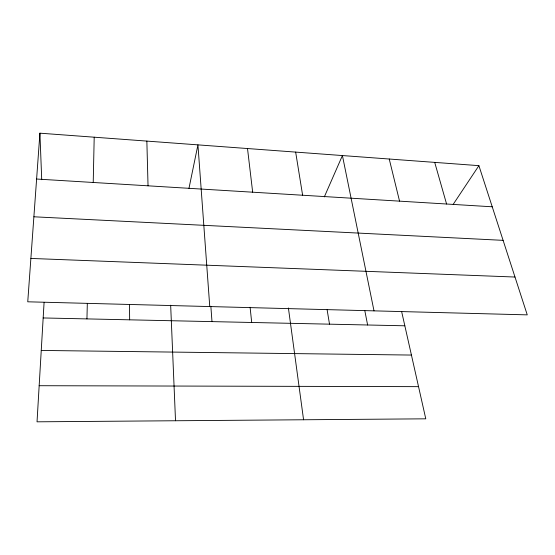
<?xml version="1.0" encoding="UTF-8"?>
<svg xmlns="http://www.w3.org/2000/svg" width="555" height="555" viewBox="0 0 555 555"><rect width="100%" height="100%" fill="white"/><g stroke="black" fill="none" stroke-linecap="round" stroke-linejoin="round"><path stroke-width="0.83" d="M93.219 182.477L94.204 137.196M86.941 318.903L87.322 303.377M44.074 302.586L37.032 421.821L425.782 418.824L401.605 311.424M39.918 133.179L27.75 301.802L527.25 314.865L478.903 165.654L39.918 133.179L41.722 179.709M188.964 188.374L197.934 144.869L209.762 306.561M324.307 196.921L342.421 155.553L374.001 310.856M453.227 204.296L478.903 165.654M39.162 385.711L418.546 386.655M41.25 350.441L411.428 355.061M43.165 317.953L404.838 325.799M30.879 258.436L514.991 277.035M33.883 216.79L503.108 240.35M36.609 179.029L492.229 206.793M434.711 162.379L446.581 204.011M389.235 159.021L399.551 201.146M364.836 310.793L367.618 324.994M327.124 309.815L329.51 324.162M295.655 152.098L302.621 195.235M288.399 307.956L303.571 419.76M247.509 148.539L252.671 192.197M250.104 307.29L251.699 322.476M210.851 306.263L211.989 321.616M170.662 305.215L175.519 420.752M146.853 141.088L148.039 185.821M129.502 304.48L129.648 319.826"/></g></svg>
